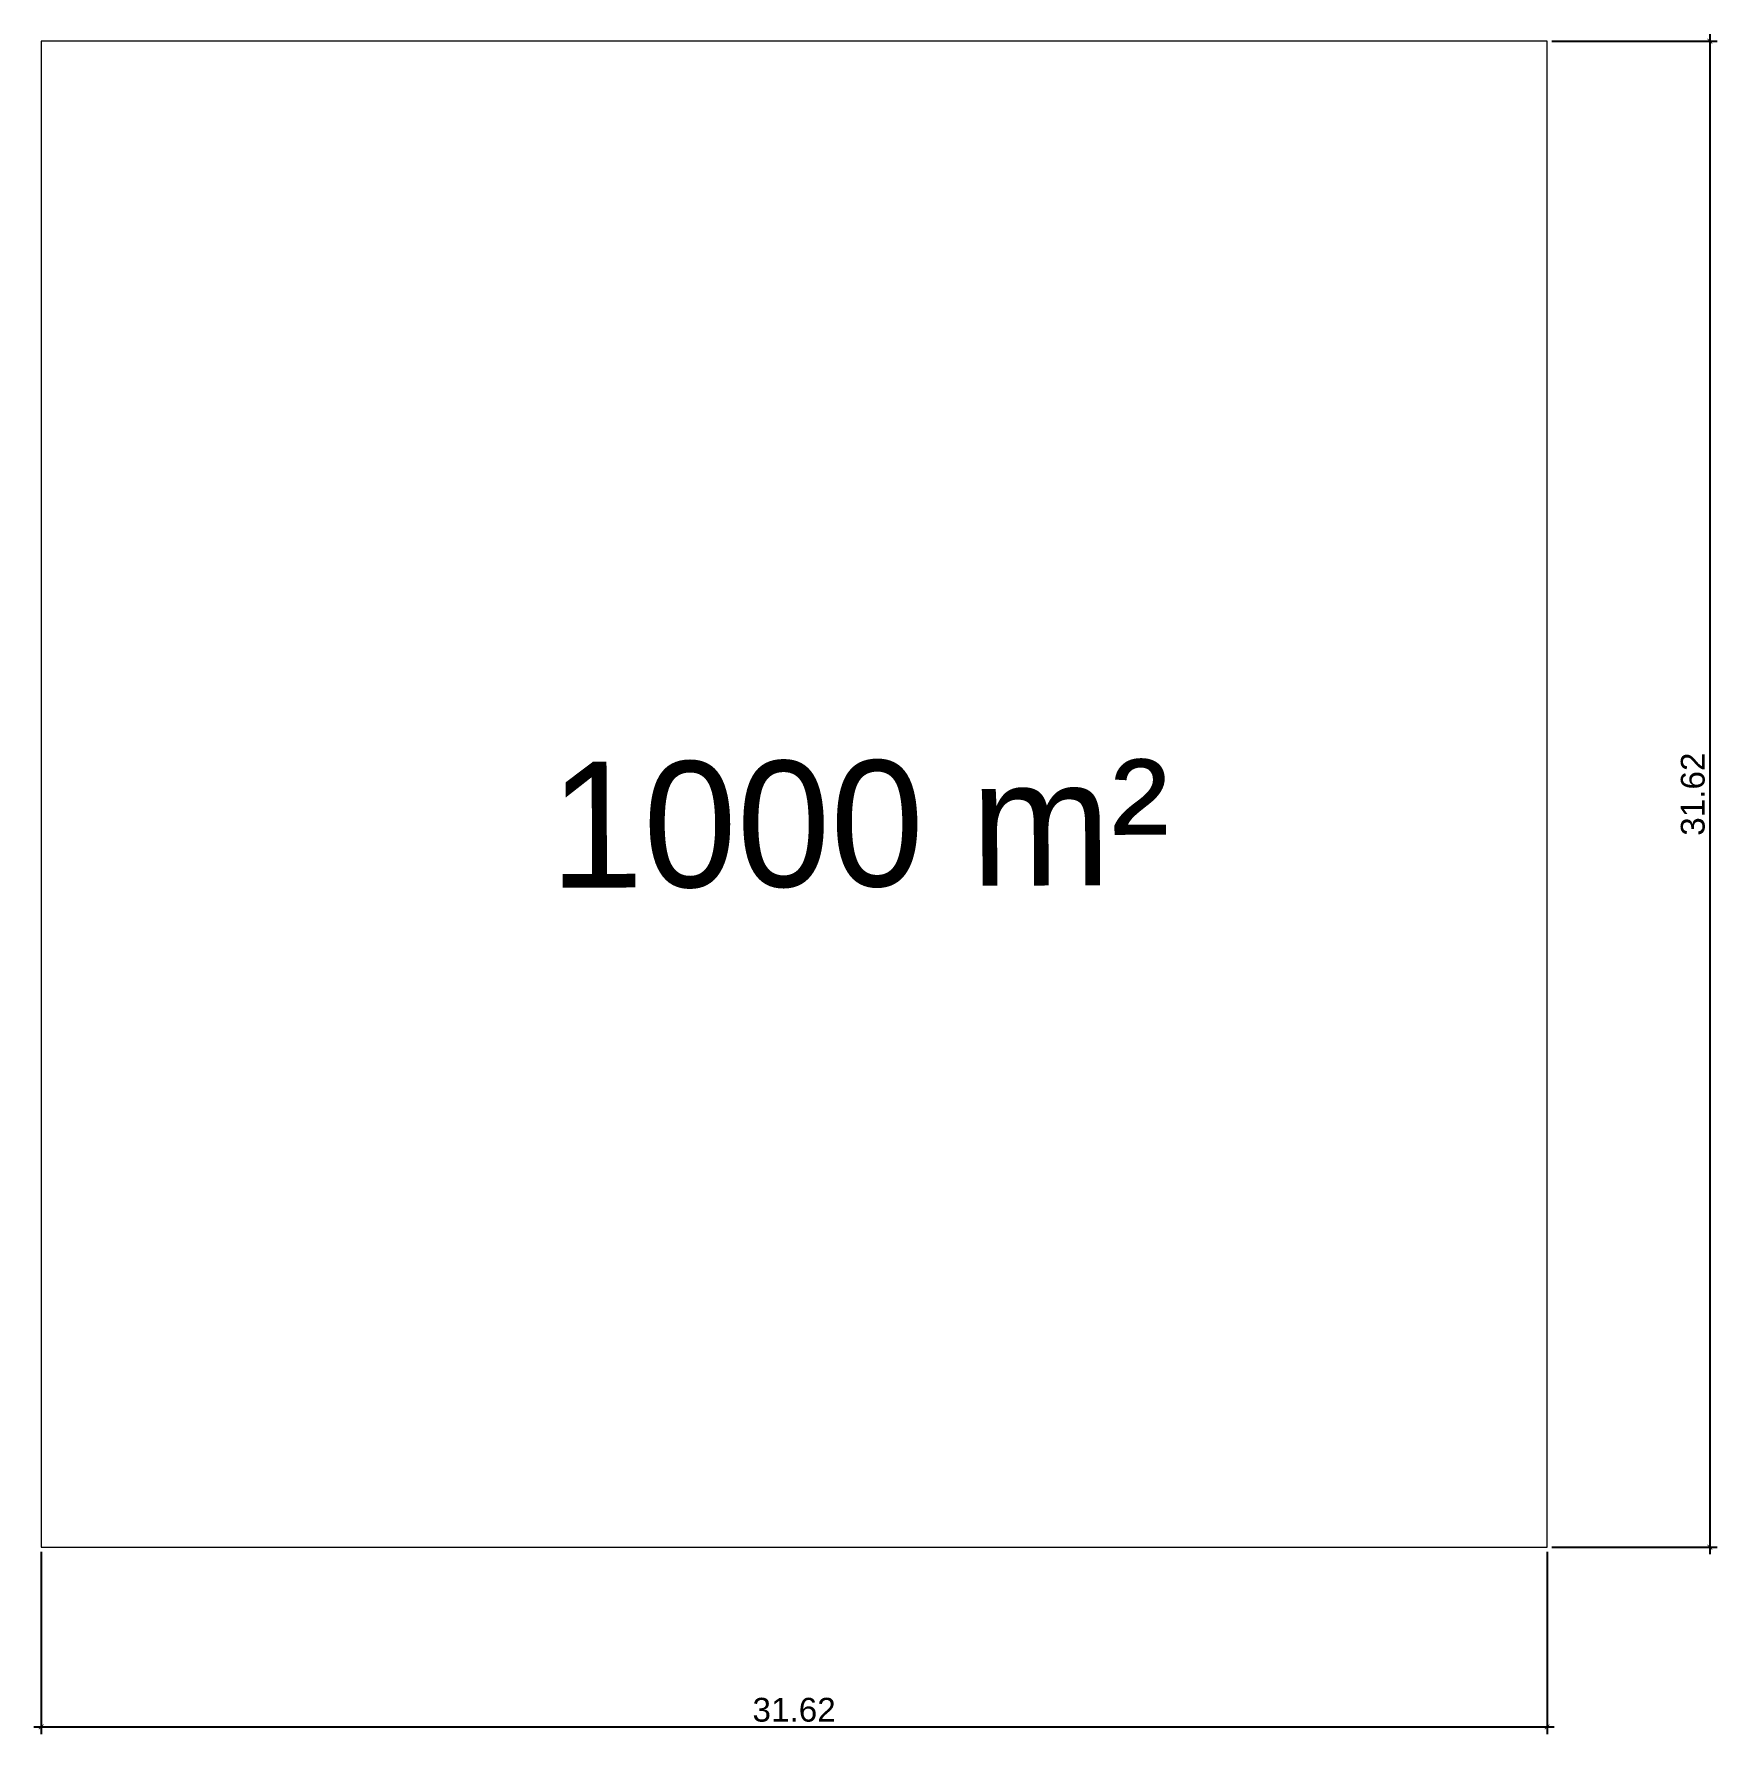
# Model space of a CAD drawing. Header units: millimetres. Extents: x -127 to 4076, y -110 to 475.
# Drawn here: x 1794.98 to 1830.31, y 408.53 to 444.22 of the extents above; entities that cross this region are included whole.
import ezdxf

# ---------------------------------------------------------------- set-up
doc = ezdxf.new("R2010")
doc.units = ezdxf.units.MM
doc.layers.add('AR-AUX', color=1, linetype='Continuous')
doc.layers.add('TXT2', color=2, linetype='Continuous', lineweight=20)
doc.styles.add('COTAS', font='arial.ttf')
doc.dimstyles.new('COTAS IMPANTAÇÃO', dxfattribs={"dimtxt": 0.5, "dimasz": 0.1, "dimexe": 0.15, "dimexo": 0.1, "dimgap": 0.1, "dimtad": 1, "dimzin": 4, "dimdsep": 46, "dimtxsty": 'COTAS', "dimblk": 'ARCHTICK', "dimcen": 0, "dimdle": 0.15, "dimclrd": 2, "dimclre": 8, "dimclrt": 2, "dimazin": 2, "dimtfac": 1, "dimtofl": 0, "dimtmove": 0, "dimatfit": 3, "dimldrblk": 'DOTSMALL', "dimfxl": 0.075, "dimtvp": 2.5, "dimtolj": 1, "dimtzin": 13, "dimarcsym": 0})

# ---------------------------------------------------------------- blocks, each defined once
blk = doc.blocks.new('_ARCHTICK')
at = {"color": 0, "linetype": 'ByBlock', "const_width": 0.15}
blk.add_lwpolyline([(-0.5, -0.5), (0.5, 0.5)], dxfattribs=at)
blk = doc.blocks.new('*D43')
at = {"layer": 'AR-AUX', "color": 8, "lineweight": -2, "transparency": 16777216}
for p, q in [((1826.846, 444.068), (1830.314, 444.068)), ((1826.846, 412.448), (1830.314, 412.448))]:
    blk.add_line(p, q, dxfattribs=at)
at = {"layer": 'AR-AUX', "color": 2, "lineweight": -2, "transparency": 16777216}
blk.add_line((1830.164, 444.218), (1830.164, 412.298), dxfattribs=at)
at = {"layer": 'Defpoints', "color": 0, "transparency": 16777216}
for p in [(1826.746, 444.068), (1826.746, 412.448), (1830.164, 412.448)]:
    blk.add_point(p, dxfattribs=at)
at = {"layer": 'AR-AUX', "color": 2, "lineweight": -2, "transparency": 16777216, "xscale": 0.1, "yscale": 0.1, "zscale": 0.1}
for p, rotation in [((1830.164, 444.068), 90), ((1830.164, 412.448), 270)]:
    blk.add_blockref('_ARCHTICK', p, dxfattribs=dict(at, rotation=rotation))
at = {"layer": 'AR-AUX', "color": 2, "transparency": 16777216, "insert": (1829.808, 428.258), "char_height": 0.5, "attachment_point": 5, "rotation": 90, "style": 'COTAS'}
blk.add_mtext('\\A1;31.62', dxfattribs=at)
blk = doc.blocks.new('_DotSmall')
at = {"color": 0, "linetype": 'ByBlock', "const_width": 0.5}
blk.add_lwpolyline([(-0.0625, 0, 1), (0.0625, 0, 1)], format="xyb", close=True, dxfattribs=at)
blk = doc.blocks.new('*D44')
at = {"layer": 'AR-AUX', "color": 8, "lineweight": -2, "transparency": 16777216}
for p, q in [((1795.126, 412.348), (1795.126, 408.525)), ((1826.746, 412.348), (1826.746, 408.525))]:
    blk.add_line(p, q, dxfattribs=at)
at = {"layer": 'AR-AUX', "color": 2, "lineweight": -2, "transparency": 16777216}
blk.add_line((1794.976, 408.675), (1826.896, 408.675), dxfattribs=at)
at = {"layer": 'Defpoints', "color": 0, "transparency": 16777216}
for p in [(1795.126, 412.448), (1826.746, 412.448), (1826.746, 408.675)]:
    blk.add_point(p, dxfattribs=at)
at = {"layer": 'AR-AUX', "color": 2, "lineweight": -2, "transparency": 16777216, "xscale": 0.1, "yscale": 0.1, "zscale": 0.1, "rotation": 180}
blk.add_blockref('_ARCHTICK', (1795.126, 408.675), dxfattribs=at)
at = {"layer": 'AR-AUX', "color": 2, "lineweight": -2, "transparency": 16777216, "xscale": 0.1, "yscale": 0.1, "zscale": 0.1}
blk.add_blockref('_ARCHTICK', (1826.746, 408.675), dxfattribs=at)
at = {"layer": 'AR-AUX', "color": 2, "transparency": 16777216, "insert": (1810.936, 409.031), "char_height": 0.5, "attachment_point": 5, "style": 'COTAS'}
blk.add_mtext('\\A1;31.62', dxfattribs=at)

msp = doc.modelspace()

# ---------------------------------------------------------------- linework, layer by layer
at = {"layer": 'TXT2'}
msp.add_lwpolyline([(1795.126, 412.448), (1826.746, 412.448), (1826.746, 444.068), (1795.126, 444.068)], close=True, dxfattribs=at)

# ---------------------------------------------------------------- texts
at = {"insert": (1812.309, 427.624), "char_height": 2.64207, "attachment_point": 5, "rotation": 0.2738}
msp.add_mtext_dynamic_manual_height_columns('1000 m{\\fArial|b0|i0|c0|p34;²}', width=17.39195, gutter_width=0.661, heights=[0], dxfattribs=at)

# ---------------------------------------------------------------- dimensions: what is measured, and where the dimension line sits
at = {"layer": 'AR-AUX'}
dim = msp.add_linear_dim(base=(1830.164, 412.448), p1=(1826.746, 444.068), p2=(1826.746, 412.448), angle=90, dimstyle='COTAS IMPANTAÇÃO', dxfattribs=at)
dim.commit()
dim.dimension.update_dxf_attribs({"geometry": '*D43', "text_midpoint": (1829.808, 428.258)})
dim = msp.add_linear_dim(base=(1826.746, 408.675), p1=(1795.126, 412.448), p2=(1826.746, 412.448), dimstyle='COTAS IMPANTAÇÃO', dxfattribs=at)
dim.commit()
dim.dimension.update_dxf_attribs({"geometry": '*D44', "text_midpoint": (1810.936, 409.031)})

doc.saveas('drawing.dxf')
